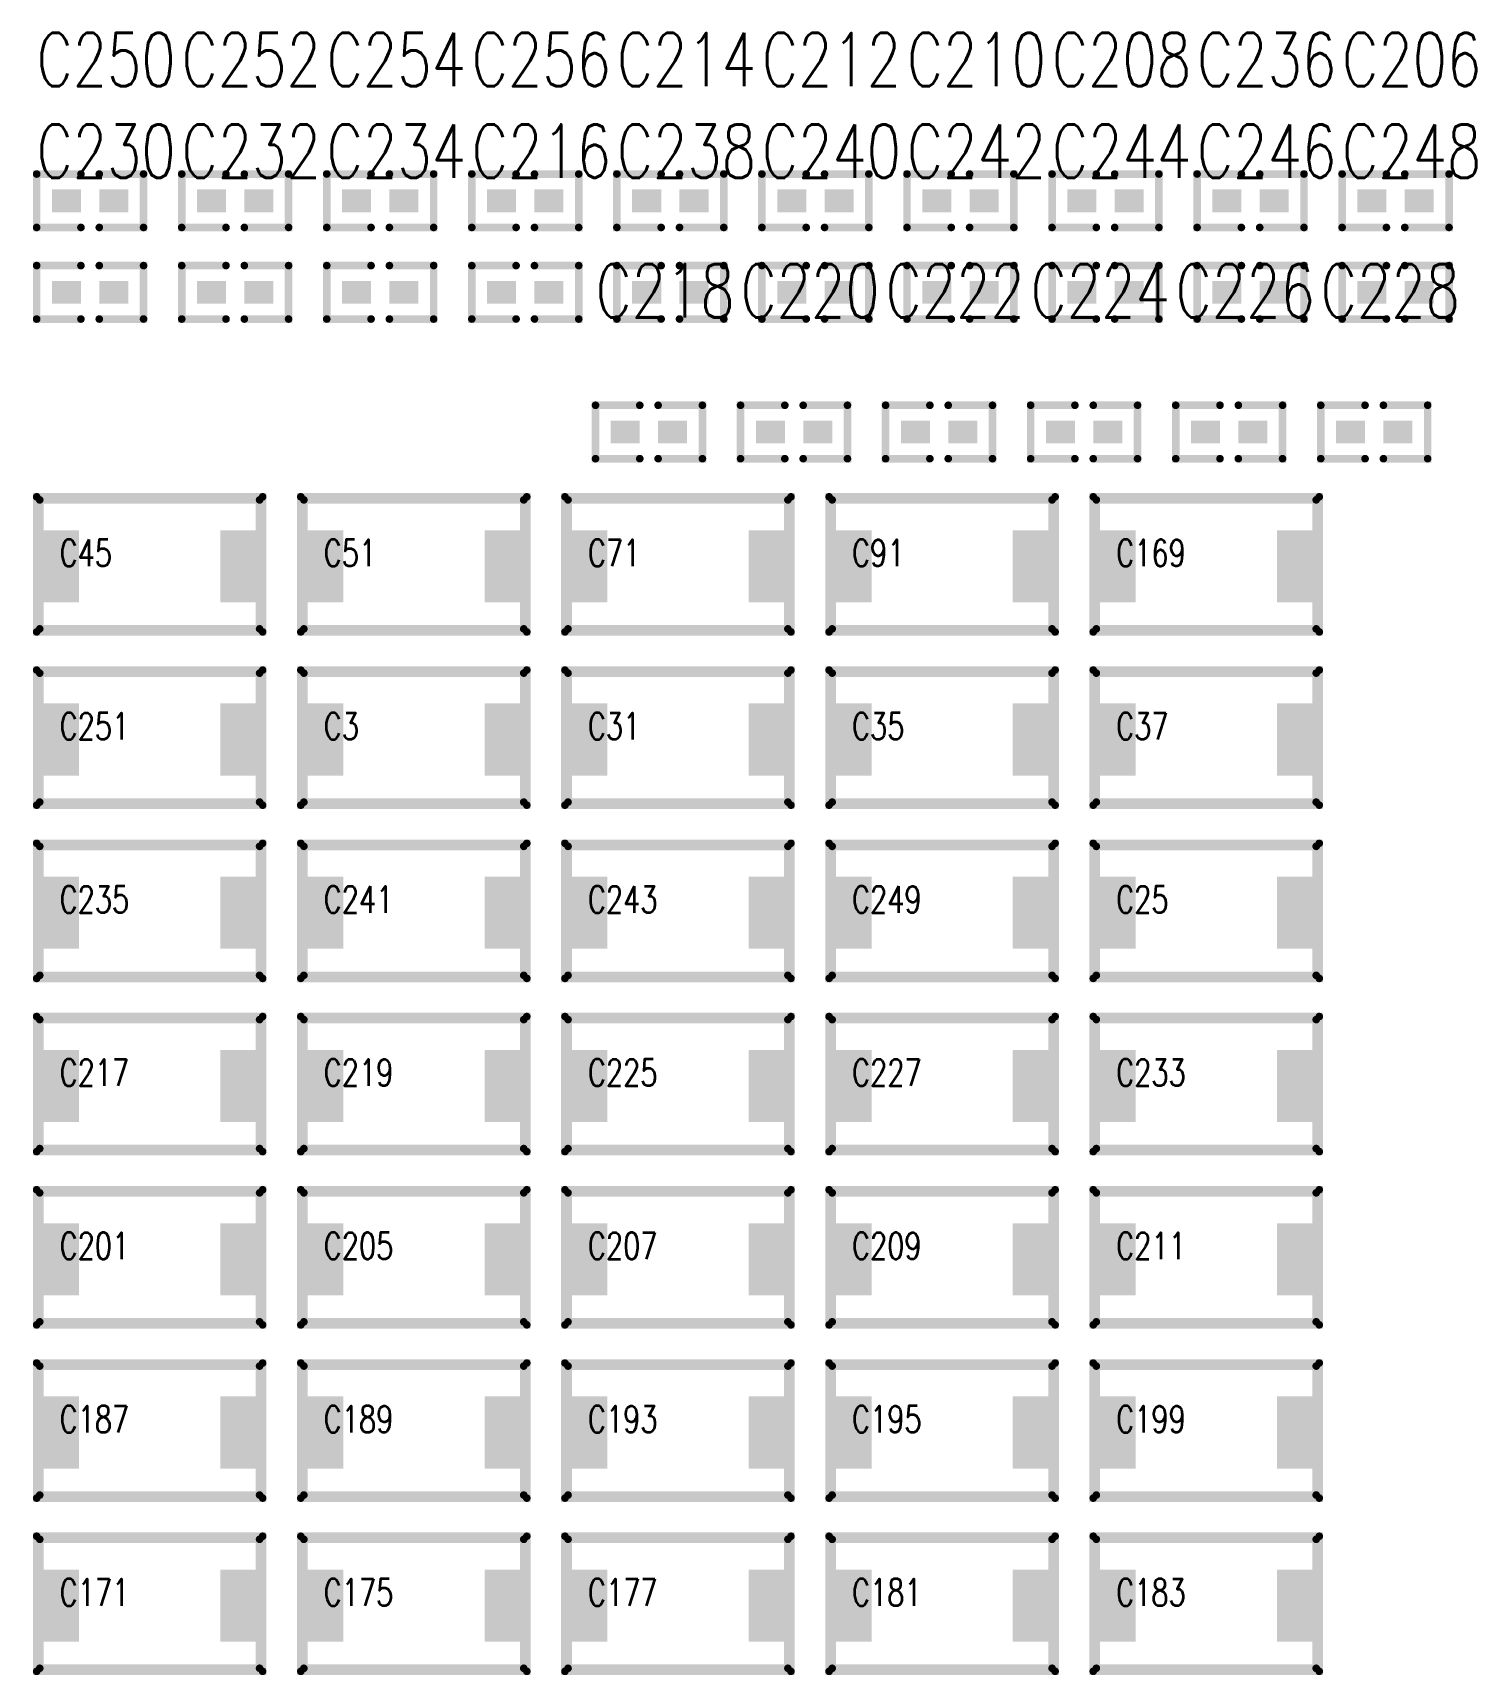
# Model space of a CAD drawing. Extents: x -132 to 432, y -117 to 280.
# Drawn here: x -131.9 to -83.9, y -48.3 to 6.4 of the extents above; entities that cross this region are included whole.
import ezdxf

# ---------------------------------------------------------------- set-up
doc = ezdxf.new("R2010")
doc.units = 0
for name, color, linetype in [('DRIL_NPLTE_THRU_01', 16, 'CONTINUOUS'), ('DRIL_NPLTE_THRU_02', 146, 'CONTINUOUS'), ('DRIL_NPLTE_THRU_03', 56, 'CONTINUOUS'), ('DRIL_NPLTE_THRU_04', 216, 'CONTINUOUS'), ('DRIL_NPLTE_THRU_05', 34, 'CONTINUOUS'), ('DRIL_NPLTE_THRU_06', 96, 'CONTINUOUS'), ('DRIL_NPLTE_THRU_07', 171, 'CONTINUOUS'), ('DRIL_NPLTE_THRU_08', 176, 'CONTINUOUS'), ('DRIL_PLTE_THRU_01', 16, 'CONTINUOUS'), ('DRIL_PLTE_THRU_02', 146, 'CONTINUOUS'), ('DRIL_PLTE_THRU_03', 56, 'CONTINUOUS'), ('DRIL_PLTE_THRU_04', 216, 'CONTINUOUS'), ('DRIL_PLTE_THRU_05', 34, 'CONTINUOUS'), ('DRIL_PLTE_THRU_06', 96, 'CONTINUOUS'), ('DRIL_PLTE_THRU_07', 171, 'CONTINUOUS'), ('DRIL_PLTE_THRU_08', 176, 'CONTINUOUS'), ('PADS_BOT', 5, 'CONTINUOUS'), ('PADS_INNER', 1, 'CONTINUOUS'), ('PADS_TOP', 1, 'CONTINUOUS'), ('PART_NAME_01', 1, 'CONTINUOUS'), ('PART_TOP_2DLINE_00', 1, 'CONTINUOUS'), ('PART_TOP_2DLINE_26', 5, 'CONTINUOUS'), ('PART_TOP_2DLINE_27', 5, 'CONTINUOUS')]:
    doc.layers.add(name, color=color, linetype=linetype)
doc.styles.add('W0$127', font='simplex', dxfattribs={"width": 0.75})
doc.styles.add('W0$254', font='simplex', dxfattribs={"width": 0.75})

# ---------------------------------------------------------------- blocks, each defined once
blk = doc.blocks.new('SMOOTH_0$254')
at = {"const_width": 0.127}
blk.add_lwpolyline([(-0.0635, 0, 1), (0.0635, 0, 1)], format="xyb", close=True, dxfattribs=at)
blk = doc.blocks.new('PART_BODY_TOP_15')
at = {"layer": 'PART_TOP_2DLINE_26', "const_width": 0.254}
blk.add_lwpolyline([(-3.7592, 2.3114), (3.7592, 2.3114), (3.7592, -2.1844), (-3.7592, -2.1844)], close=True, dxfattribs=at)
at = {"layer": 'PART_TOP_2DLINE_27', "const_width": 0.254}
blk.add_lwpolyline([(-3.6576, -2.0828), (3.6576, -2.0828), (3.6576, 2.2098), (-3.6576, 2.2098)], close=True, dxfattribs=at)
at = {"layer": 'PART_TOP_2DLINE_26'}
for p in [(-3.7592, 2.3114), (3.7592, 2.3114), (-3.7592, -2.1844), (3.7592, -2.1844)]:
    blk.add_blockref('SMOOTH_0$254', p, dxfattribs=at)
at = {"layer": 'PART_TOP_2DLINE_27'}
for p in [(-3.6576, 2.2098), (3.6576, 2.2098), (-3.6576, -2.0828), (3.6576, -2.0828)]:
    blk.add_blockref('SMOOTH_0$254', p, dxfattribs=at)
blk = doc.blocks.new('DRIL_HOLE_0')
blk.add_lwpolyline([(0, 0, 1), (0, 0, 1)], format="xyb", close=True)
blk = doc.blocks.new('PAD_14')
blk.add_lwpolyline([(0, 0, 1), (0, 0, 1)], format="xyb", close=True)
blk = doc.blocks.new('PAD_24')
at = {"const_width": 1.3}
blk.add_lwpolyline([(-1.2, 0), (1.2, 0)], dxfattribs=at)
blk = doc.blocks.new('STK_TOP_130')
at = {"layer": 'DRIL_NPLTE_THRU_01'}
blk.add_blockref('DRIL_HOLE_0', (0, 0), dxfattribs=at)
at = {"layer": 'DRIL_NPLTE_THRU_02'}
blk.add_blockref('DRIL_HOLE_0', (0, 0), dxfattribs=at)
at = {"layer": 'DRIL_NPLTE_THRU_03'}
blk.add_blockref('DRIL_HOLE_0', (0, 0), dxfattribs=at)
at = {"layer": 'DRIL_NPLTE_THRU_04'}
blk.add_blockref('DRIL_HOLE_0', (0, 0), dxfattribs=at)
at = {"layer": 'DRIL_NPLTE_THRU_05'}
blk.add_blockref('DRIL_HOLE_0', (0, 0), dxfattribs=at)
at = {"layer": 'DRIL_NPLTE_THRU_06'}
blk.add_blockref('DRIL_HOLE_0', (0, 0), dxfattribs=at)
at = {"layer": 'DRIL_NPLTE_THRU_07'}
blk.add_blockref('DRIL_HOLE_0', (0, 0), dxfattribs=at)
at = {"layer": 'DRIL_NPLTE_THRU_08'}
blk.add_blockref('DRIL_HOLE_0', (0, 0), dxfattribs=at)
at = {"layer": 'PADS_BOT'}
blk.add_blockref('PAD_14', (0, 0), dxfattribs=at)
at = {"layer": 'PADS_INNER'}
blk.add_blockref('PAD_14', (0, 0), dxfattribs=at)
at = {"layer": 'PADS_TOP', "rotation": 90}
blk.add_blockref('PAD_24', (0, 0), dxfattribs=at)
blk = doc.blocks.new('SYM_TOP_17')
for name, p in [('PART_BODY_TOP_15', (0, 0)), ('STK_TOP_130', (-2.9972, 0)), ('STK_TOP_130', (3.0028, 0))]:
    blk.add_blockref(name, p)
blk = doc.blocks.new('PART_TOP_288')
blk.add_blockref('SYM_TOP_17', (0, 0))
at = {"layer": 'PART_NAME_01', "style": 'W0$127', "width": 0.75}
blk.add_text('C169', height=0.889, dxfattribs=at).set_placement((-2.9972, 0))
blk = doc.blocks.new('PART_TOP_289')
blk.add_blockref('SYM_TOP_17', (0, 0))
at = {"layer": 'PART_NAME_01', "style": 'W0$127', "width": 0.75}
blk.add_text('C171', height=0.889, dxfattribs=at).set_placement((-2.9972, 0))
blk = doc.blocks.new('PART_TOP_290')
blk.add_blockref('SYM_TOP_17', (0, 0))
at = {"layer": 'PART_NAME_01', "style": 'W0$127', "width": 0.75}
blk.add_text('C175', height=0.889, dxfattribs=at).set_placement((-2.9972, 0))
blk = doc.blocks.new('PART_TOP_291')
blk.add_blockref('SYM_TOP_17', (0, 0))
at = {"layer": 'PART_NAME_01', "style": 'W0$127', "width": 0.75}
blk.add_text('C177', height=0.889, dxfattribs=at).set_placement((-2.9972, 0))
blk = doc.blocks.new('PART_TOP_292')
blk.add_blockref('SYM_TOP_17', (0, 0))
at = {"layer": 'PART_NAME_01', "style": 'W0$127', "width": 0.75}
blk.add_text('C181', height=0.889, dxfattribs=at).set_placement((-2.9972, 0))
blk = doc.blocks.new('PART_TOP_293')
blk.add_blockref('SYM_TOP_17', (0, 0))
at = {"layer": 'PART_NAME_01', "style": 'W0$127', "width": 0.75}
blk.add_text('C183', height=0.889, dxfattribs=at).set_placement((-2.9972, 0))
blk = doc.blocks.new('PART_TOP_294')
blk.add_blockref('SYM_TOP_17', (0, 0))
at = {"layer": 'PART_NAME_01', "style": 'W0$127', "width": 0.75}
blk.add_text('C187', height=0.889, dxfattribs=at).set_placement((-2.9972, 0))
blk = doc.blocks.new('PART_TOP_295')
blk.add_blockref('SYM_TOP_17', (0, 0))
at = {"layer": 'PART_NAME_01', "style": 'W0$127', "width": 0.75}
blk.add_text('C189', height=0.889, dxfattribs=at).set_placement((-2.9972, 0))
blk = doc.blocks.new('PART_TOP_296')
blk.add_blockref('SYM_TOP_17', (0, 0))
at = {"layer": 'PART_NAME_01', "style": 'W0$127', "width": 0.75}
blk.add_text('C193', height=0.889, dxfattribs=at).set_placement((-2.9972, 0))
blk = doc.blocks.new('PART_TOP_297')
blk.add_blockref('SYM_TOP_17', (0, 0))
at = {"layer": 'PART_NAME_01', "style": 'W0$127', "width": 0.75}
blk.add_text('C195', height=0.889, dxfattribs=at).set_placement((-2.9972, 0))
blk = doc.blocks.new('PART_TOP_298')
blk.add_blockref('SYM_TOP_17', (0, 0))
at = {"layer": 'PART_NAME_01', "style": 'W0$127', "width": 0.75}
blk.add_text('C199', height=0.889, dxfattribs=at).set_placement((-2.9972, 0))
blk = doc.blocks.new('PART_TOP_299')
blk.add_blockref('SYM_TOP_17', (0, 0))
at = {"layer": 'PART_NAME_01', "style": 'W0$127', "width": 0.75}
blk.add_text('C201', height=0.889, dxfattribs=at).set_placement((-2.9972, 0))
blk = doc.blocks.new('PART_TOP_300')
blk.add_blockref('SYM_TOP_17', (0, 0))
at = {"layer": 'PART_NAME_01', "style": 'W0$127', "width": 0.75}
blk.add_text('C205', height=0.889, dxfattribs=at).set_placement((-2.9972, 0))
blk = doc.blocks.new('PART_TOP_301')
blk.add_blockref('SYM_TOP_17', (0, 0))
at = {"layer": 'PART_NAME_01', "style": 'W0$127', "width": 0.75}
blk.add_text('C207', height=0.889, dxfattribs=at).set_placement((-2.9972, 0))
blk = doc.blocks.new('PART_TOP_302')
blk.add_blockref('SYM_TOP_17', (0, 0))
at = {"layer": 'PART_NAME_01', "style": 'W0$127', "width": 0.75}
blk.add_text('C209', height=0.889, dxfattribs=at).set_placement((-2.9972, 0))
blk = doc.blocks.new('PART_TOP_303')
blk.add_blockref('SYM_TOP_17', (0, 0))
at = {"layer": 'PART_NAME_01', "style": 'W0$127', "width": 0.75}
blk.add_text('C211', height=0.889, dxfattribs=at).set_placement((-2.9972, 0))
blk = doc.blocks.new('PART_TOP_304')
blk.add_blockref('SYM_TOP_17', (0, 0))
at = {"layer": 'PART_NAME_01', "style": 'W0$127', "width": 0.75}
blk.add_text('C217', height=0.889, dxfattribs=at).set_placement((-2.9972, 0))
blk = doc.blocks.new('PART_TOP_305')
blk.add_blockref('SYM_TOP_17', (0, 0))
at = {"layer": 'PART_NAME_01', "style": 'W0$127', "width": 0.75}
blk.add_text('C219', height=0.889, dxfattribs=at).set_placement((-2.9972, 0))
blk = doc.blocks.new('PART_TOP_306')
blk.add_blockref('SYM_TOP_17', (0, 0))
at = {"layer": 'PART_NAME_01', "style": 'W0$127', "width": 0.75}
blk.add_text('C225', height=0.889, dxfattribs=at).set_placement((-2.9972, 0))
blk = doc.blocks.new('PART_TOP_307')
blk.add_blockref('SYM_TOP_17', (0, 0))
at = {"layer": 'PART_NAME_01', "style": 'W0$127', "width": 0.75}
blk.add_text('C227', height=0.889, dxfattribs=at).set_placement((-2.9972, 0))
blk = doc.blocks.new('PART_TOP_308')
blk.add_blockref('SYM_TOP_17', (0, 0))
at = {"layer": 'PART_NAME_01', "style": 'W0$127', "width": 0.75}
blk.add_text('C233', height=0.889, dxfattribs=at).set_placement((-2.9972, 0))
blk = doc.blocks.new('PART_TOP_309')
blk.add_blockref('SYM_TOP_17', (0, 0))
at = {"layer": 'PART_NAME_01', "style": 'W0$127', "width": 0.75}
blk.add_text('C235', height=0.889, dxfattribs=at).set_placement((-2.9972, 0))
blk = doc.blocks.new('PART_TOP_310')
blk.add_blockref('SYM_TOP_17', (0, 0))
at = {"layer": 'PART_NAME_01', "style": 'W0$127', "width": 0.75}
blk.add_text('C241', height=0.889, dxfattribs=at).set_placement((-2.9972, 0))
blk = doc.blocks.new('PART_TOP_311')
blk.add_blockref('SYM_TOP_17', (0, 0))
at = {"layer": 'PART_NAME_01', "style": 'W0$127', "width": 0.75}
blk.add_text('C243', height=0.889, dxfattribs=at).set_placement((-2.9972, 0))
blk = doc.blocks.new('PART_TOP_312')
blk.add_blockref('SYM_TOP_17', (0, 0))
at = {"layer": 'PART_NAME_01', "style": 'W0$127', "width": 0.75}
blk.add_text('C249', height=0.889, dxfattribs=at).set_placement((-2.9972, 0))
blk = doc.blocks.new('PART_TOP_313')
blk.add_blockref('SYM_TOP_17', (0, 0))
at = {"layer": 'PART_NAME_01', "style": 'W0$127', "width": 0.75}
blk.add_text('C25', height=0.889, dxfattribs=at).set_placement((-2.9972, 0))
blk = doc.blocks.new('PART_TOP_314')
blk.add_blockref('SYM_TOP_17', (0, 0))
at = {"layer": 'PART_NAME_01', "style": 'W0$127', "width": 0.75}
blk.add_text('C251', height=0.889, dxfattribs=at).set_placement((-2.9972, 0))
blk = doc.blocks.new('PART_TOP_315')
blk.add_blockref('SYM_TOP_17', (0, 0))
at = {"layer": 'PART_NAME_01', "style": 'W0$127', "width": 0.75}
blk.add_text('C3', height=0.889, dxfattribs=at).set_placement((-2.9972, 0))
blk = doc.blocks.new('PART_TOP_316')
blk.add_blockref('SYM_TOP_17', (0, 0))
at = {"layer": 'PART_NAME_01', "style": 'W0$127', "width": 0.75}
blk.add_text('C31', height=0.889, dxfattribs=at).set_placement((-2.9972, 0))
blk = doc.blocks.new('PART_TOP_317')
blk.add_blockref('SYM_TOP_17', (0, 0))
at = {"layer": 'PART_NAME_01', "style": 'W0$127', "width": 0.75}
blk.add_text('C35', height=0.889, dxfattribs=at).set_placement((-2.9972, 0))
blk = doc.blocks.new('PART_TOP_318')
blk.add_blockref('SYM_TOP_17', (0, 0))
at = {"layer": 'PART_NAME_01', "style": 'W0$127', "width": 0.75}
blk.add_text('C37', height=0.889, dxfattribs=at).set_placement((-2.9972, 0))
blk = doc.blocks.new('PART_TOP_319')
blk.add_blockref('SYM_TOP_17', (0, 0))
at = {"layer": 'PART_NAME_01', "style": 'W0$127', "width": 0.75}
blk.add_text('C45', height=0.889, dxfattribs=at).set_placement((-2.9972, 0))
blk = doc.blocks.new('PART_TOP_320')
blk.add_blockref('SYM_TOP_17', (0, 0))
at = {"layer": 'PART_NAME_01', "style": 'W0$127', "width": 0.75}
blk.add_text('C51', height=0.889, dxfattribs=at).set_placement((-2.9972, 0))
blk = doc.blocks.new('PART_TOP_321')
blk.add_blockref('SYM_TOP_17', (0, 0))
at = {"layer": 'PART_NAME_01', "style": 'W0$127', "width": 0.75}
blk.add_text('C71', height=0.889, dxfattribs=at).set_placement((-2.9972, 0))
blk = doc.blocks.new('PART_TOP_322')
blk.add_blockref('SYM_TOP_17', (0, 0))
at = {"layer": 'PART_NAME_01', "style": 'W0$127', "width": 0.75}
blk.add_text('C91', height=0.889, dxfattribs=at).set_placement((-2.9972, 0))
blk = doc.blocks.new('PART_BODY_TOP_5')
at = {"layer": 'PART_TOP_2DLINE_00', "const_width": 0.254}
for points in [[(-0.3048, 0.889), (-1.778, 0.889), (-1.778, -0.889), (-0.3048, -0.889)], [(0.3048, 0.889), (1.778, 0.889), (1.778, -0.889), (0.3048, -0.889)]]:
    blk.add_lwpolyline(points, dxfattribs=at)
at = {"layer": 'PART_TOP_2DLINE_00'}
for p in [(-1.778, 0.889), (-0.3048, 0.889), (0.3048, 0.889), (1.778, 0.889), (-1.778, -0.889), (-0.3048, -0.889), (0.3048, -0.889), (1.778, -0.889)]:
    blk.add_blockref('SMOOTH_0$254', p, dxfattribs=at)
blk = doc.blocks.new('PAD_15')
at = {"const_width": 0.762}
blk.add_lwpolyline([(-0.4826, 0), (0.4826, 0)], dxfattribs=at)
blk = doc.blocks.new('STK_TOP_53')
at = {"layer": 'DRIL_PLTE_THRU_01'}
blk.add_blockref('DRIL_HOLE_0', (0, 0), dxfattribs=at)
at = {"layer": 'DRIL_PLTE_THRU_02'}
blk.add_blockref('DRIL_HOLE_0', (0, 0), dxfattribs=at)
at = {"layer": 'DRIL_PLTE_THRU_03'}
blk.add_blockref('DRIL_HOLE_0', (0, 0), dxfattribs=at)
at = {"layer": 'DRIL_PLTE_THRU_04'}
blk.add_blockref('DRIL_HOLE_0', (0, 0), dxfattribs=at)
at = {"layer": 'DRIL_PLTE_THRU_05'}
blk.add_blockref('DRIL_HOLE_0', (0, 0), dxfattribs=at)
at = {"layer": 'DRIL_PLTE_THRU_06'}
blk.add_blockref('DRIL_HOLE_0', (0, 0), dxfattribs=at)
at = {"layer": 'DRIL_PLTE_THRU_07'}
blk.add_blockref('DRIL_HOLE_0', (0, 0), dxfattribs=at)
at = {"layer": 'DRIL_PLTE_THRU_08'}
blk.add_blockref('DRIL_HOLE_0', (0, 0), dxfattribs=at)
at = {"layer": 'PADS_BOT'}
blk.add_blockref('PAD_14', (0, 0), dxfattribs=at)
at = {"layer": 'PADS_INNER'}
blk.add_blockref('PAD_14', (0, 0), dxfattribs=at)
at = {"layer": 'PADS_TOP'}
blk.add_blockref('PAD_15', (0, 0), dxfattribs=at)
blk = doc.blocks.new('SYM_TOP_7')
for name, p in [('PART_BODY_TOP_5', (0, 0)), ('STK_TOP_53', (-0.7874, 0)), ('STK_TOP_53', (0.7874, 0))]:
    blk.add_blockref(name, p)
blk = doc.blocks.new('PART_TOP_323')
blk.add_blockref('SYM_TOP_7', (0, 0))
at = {"layer": 'PART_NAME_01', "style": 'W0$254', "width": 0.75}
blk.add_text('C206', height=1.778, dxfattribs=at).set_placement((-1.778, 3.81))
blk = doc.blocks.new('PART_TOP_324')
blk.add_blockref('SYM_TOP_7', (0, 0))
at = {"layer": 'PART_NAME_01', "style": 'W0$254', "width": 0.75}
blk.add_text('C208', height=1.778, dxfattribs=at).set_placement((-1.778, 3.81))
blk = doc.blocks.new('PART_TOP_325')
blk.add_blockref('SYM_TOP_7', (0, 0))
at = {"layer": 'PART_NAME_01', "style": 'W0$254', "width": 0.75}
blk.add_text('C210', height=1.778, dxfattribs=at).set_placement((-1.778, 3.81))
blk = doc.blocks.new('PART_TOP_326')
blk.add_blockref('SYM_TOP_7', (0, 0))
at = {"layer": 'PART_NAME_01', "style": 'W0$254', "width": 0.75}
blk.add_text('C212', height=1.778, dxfattribs=at).set_placement((-1.778, 3.81))
blk = doc.blocks.new('PART_TOP_327')
blk.add_blockref('SYM_TOP_7', (0, 0))
at = {"layer": 'PART_NAME_01', "style": 'W0$254', "width": 0.75}
blk.add_text('C214', height=1.778, dxfattribs=at).set_placement((-1.778, 3.81))
blk = doc.blocks.new('PART_TOP_328')
blk.add_blockref('SYM_TOP_7', (0, 0))
at = {"layer": 'PART_NAME_01', "style": 'W0$254', "width": 0.75}
blk.add_text('C216', height=1.778, dxfattribs=at).set_placement((-1.778, 3.81))
blk = doc.blocks.new('PART_TOP_329')
blk.add_blockref('SYM_TOP_7', (0, 0))
at = {"layer": 'PART_NAME_01', "style": 'W0$254', "width": 0.75}
blk.add_text('C218', height=1.778, dxfattribs=at).set_placement((-1.778, 3.81))
blk = doc.blocks.new('PART_TOP_330')
blk.add_blockref('SYM_TOP_7', (0, 0))
at = {"layer": 'PART_NAME_01', "style": 'W0$254', "width": 0.75}
blk.add_text('C220', height=1.778, dxfattribs=at).set_placement((-1.778, 3.81))
blk = doc.blocks.new('PART_TOP_331')
blk.add_blockref('SYM_TOP_7', (0, 0))
at = {"layer": 'PART_NAME_01', "style": 'W0$254', "width": 0.75}
blk.add_text('C222', height=1.778, dxfattribs=at).set_placement((-1.778, 3.81))
blk = doc.blocks.new('PART_TOP_332')
blk.add_blockref('SYM_TOP_7', (0, 0))
at = {"layer": 'PART_NAME_01', "style": 'W0$254', "width": 0.75}
blk.add_text('C224', height=1.778, dxfattribs=at).set_placement((-1.778, 3.81))
blk = doc.blocks.new('PART_TOP_333')
blk.add_blockref('SYM_TOP_7', (0, 0))
at = {"layer": 'PART_NAME_01', "style": 'W0$254', "width": 0.75}
blk.add_text('C226', height=1.778, dxfattribs=at).set_placement((-1.778, 3.81))
blk = doc.blocks.new('PART_TOP_334')
blk.add_blockref('SYM_TOP_7', (0, 0))
at = {"layer": 'PART_NAME_01', "style": 'W0$254', "width": 0.75}
blk.add_text('C228', height=1.778, dxfattribs=at).set_placement((-1.778, 3.81))
blk = doc.blocks.new('PART_TOP_335')
blk.add_blockref('SYM_TOP_7', (0, 0))
at = {"layer": 'PART_NAME_01', "style": 'W0$254', "width": 0.75}
blk.add_text('C230', height=1.778, dxfattribs=at).set_placement((-1.778, 3.81))
blk = doc.blocks.new('PART_TOP_336')
blk.add_blockref('SYM_TOP_7', (0, 0))
at = {"layer": 'PART_NAME_01', "style": 'W0$254', "width": 0.75}
blk.add_text('C232', height=1.778, dxfattribs=at).set_placement((-1.778, 3.81))
blk = doc.blocks.new('PART_TOP_337')
blk.add_blockref('SYM_TOP_7', (0, 0))
at = {"layer": 'PART_NAME_01', "style": 'W0$254', "width": 0.75}
blk.add_text('C234', height=1.778, dxfattribs=at).set_placement((-1.778, 3.81))
blk = doc.blocks.new('PART_TOP_338')
blk.add_blockref('SYM_TOP_7', (0, 0))
at = {"layer": 'PART_NAME_01', "style": 'W0$254', "width": 0.75}
blk.add_text('C236', height=1.778, dxfattribs=at).set_placement((-1.778, 3.81))
blk = doc.blocks.new('PART_TOP_339')
blk.add_blockref('SYM_TOP_7', (0, 0))
at = {"layer": 'PART_NAME_01', "style": 'W0$254', "width": 0.75}
blk.add_text('C238', height=1.778, dxfattribs=at).set_placement((-1.778, 3.81))
blk = doc.blocks.new('PART_TOP_340')
blk.add_blockref('SYM_TOP_7', (0, 0))
at = {"layer": 'PART_NAME_01', "style": 'W0$254', "width": 0.75}
blk.add_text('C240', height=1.778, dxfattribs=at).set_placement((-1.778, 3.81))
blk = doc.blocks.new('PART_TOP_341')
blk.add_blockref('SYM_TOP_7', (0, 0))
at = {"layer": 'PART_NAME_01', "style": 'W0$254', "width": 0.75}
blk.add_text('C242', height=1.778, dxfattribs=at).set_placement((-1.778, 3.81))
blk = doc.blocks.new('PART_TOP_342')
blk.add_blockref('SYM_TOP_7', (0, 0))
at = {"layer": 'PART_NAME_01', "style": 'W0$254', "width": 0.75}
blk.add_text('C244', height=1.778, dxfattribs=at).set_placement((-1.778, 3.81))
blk = doc.blocks.new('PART_TOP_343')
blk.add_blockref('SYM_TOP_7', (0, 0))
at = {"layer": 'PART_NAME_01', "style": 'W0$254', "width": 0.75}
blk.add_text('C246', height=1.778, dxfattribs=at).set_placement((-1.778, 3.81))
blk = doc.blocks.new('PART_TOP_344')
blk.add_blockref('SYM_TOP_7', (0, 0))
at = {"layer": 'PART_NAME_01', "style": 'W0$254', "width": 0.75}
blk.add_text('C248', height=1.778, dxfattribs=at).set_placement((-1.778, 3.81))
blk = doc.blocks.new('PART_TOP_345')
blk.add_blockref('SYM_TOP_7', (0, 0))
at = {"layer": 'PART_NAME_01', "style": 'W0$254', "width": 0.75}
blk.add_text('C250', height=1.778, dxfattribs=at).set_placement((-1.778, 3.81))
blk = doc.blocks.new('PART_TOP_346')
blk.add_blockref('SYM_TOP_7', (0, 0))
at = {"layer": 'PART_NAME_01', "style": 'W0$254', "width": 0.75}
blk.add_text('C252', height=1.778, dxfattribs=at).set_placement((-1.778, 3.81))
blk = doc.blocks.new('PART_TOP_347')
blk.add_blockref('SYM_TOP_7', (0, 0))
at = {"layer": 'PART_NAME_01', "style": 'W0$254', "width": 0.75}
blk.add_text('C254', height=1.778, dxfattribs=at).set_placement((-1.778, 3.81))
blk = doc.blocks.new('PART_TOP_348')
blk.add_blockref('SYM_TOP_7', (0, 0))
at = {"layer": 'PART_NAME_01', "style": 'W0$254', "width": 0.75}
blk.add_text('C256', height=1.778, dxfattribs=at).set_placement((-1.778, 3.81))

msp = doc.modelspace()

# ---------------------------------------------------------------- block references
for name, p in [('PART_TOP_345', (-129.98958, 0.78994)), ('PART_TOP_346', (-125.16358, 0.78994)), ('PART_TOP_347', (-120.33758, 0.78994)), ('PART_TOP_348', (-115.51158, 0.78994)), ('PART_TOP_327', (-110.68558, 0.78994)), ('PART_TOP_326', (-105.85958, 0.78994)), ('PART_TOP_325', (-101.03358, 0.78994)), ('PART_TOP_324', (-96.20758, 0.78994)), ('PART_TOP_338', (-91.38158, 0.78994)), ('PART_TOP_323', (-86.55558, 0.78994)), ('PART_TOP_335', (-129.98958, -2.25806)), ('PART_TOP_336', (-125.16358, -2.25806)), ('PART_TOP_337', (-120.33758, -2.25806)), ('PART_TOP_328', (-115.51158, -2.25806)), ('PART_TOP_339', (-110.68558, -2.25806)), ('PART_TOP_340', (-105.85958, -2.25806)), ('PART_TOP_341', (-101.03358, -2.25806)), ('PART_TOP_342', (-96.20758, -2.25806)), ('PART_TOP_343', (-91.38158, -2.25806)), ('PART_TOP_344', (-86.55558, -2.25806)), ('PART_TOP_329', (-111.39678, -6.90626)), ('PART_TOP_330', (-106.57078, -6.90626)), ('PART_TOP_331', (-101.74478, -6.90626)), ('PART_TOP_332', (-96.91878, -6.90626)), ('PART_TOP_333', (-92.09278, -6.90626)), ('PART_TOP_334', (-87.26678, -6.90626)), ('PART_TOP_319', (-128.00838, -11.37666)), ('PART_TOP_320', (-119.21998, -11.37666)), ('PART_TOP_321', (-110.43158, -11.37666)), ('PART_TOP_322', (-101.64318, -11.37666)), ('PART_TOP_288', (-92.85478, -11.37666)), ('PART_TOP_314', (-128.00838, -17.14246)), ('PART_TOP_315', (-119.21998, -17.14246)), ('PART_TOP_316', (-110.43158, -17.14246)), ('PART_TOP_317', (-101.64318, -17.14246)), ('PART_TOP_318', (-92.85478, -17.14246)), ('PART_TOP_309', (-128.00838, -22.90826)), ('PART_TOP_310', (-119.21998, -22.90826)), ('PART_TOP_311', (-110.43158, -22.90826)), ('PART_TOP_312', (-101.64318, -22.90826)), ('PART_TOP_313', (-92.85478, -22.90826)), ('PART_TOP_304', (-128.00838, -28.67406)), ('PART_TOP_305', (-119.21998, -28.67406)), ('PART_TOP_306', (-110.43158, -28.67406)), ('PART_TOP_307', (-101.64318, -28.67406)), ('PART_TOP_308', (-92.85478, -28.67406)), ('PART_TOP_299', (-128.00838, -34.43986)), ('PART_TOP_300', (-119.21998, -34.43986)), ('PART_TOP_301', (-110.43158, -34.43986)), ('PART_TOP_302', (-101.64318, -34.43986)), ('PART_TOP_303', (-92.85478, -34.43986)), ('PART_TOP_294', (-128.00838, -40.20566)), ('PART_TOP_295', (-119.21998, -40.20566)), ('PART_TOP_296', (-110.43158, -40.20566)), ('PART_TOP_297', (-101.64318, -40.20566)), ('PART_TOP_298', (-92.85478, -40.20566)), ('PART_TOP_289', (-128.00838, -45.97146)), ('PART_TOP_290', (-119.21998, -45.97146)), ('PART_TOP_291', (-110.43158, -45.97146)), ('PART_TOP_292', (-101.64318, -45.97146)), ('PART_TOP_293', (-92.85478, -45.97146))]:
    msp.add_blockref(name, p)

doc.saveas('drawing.dxf')
